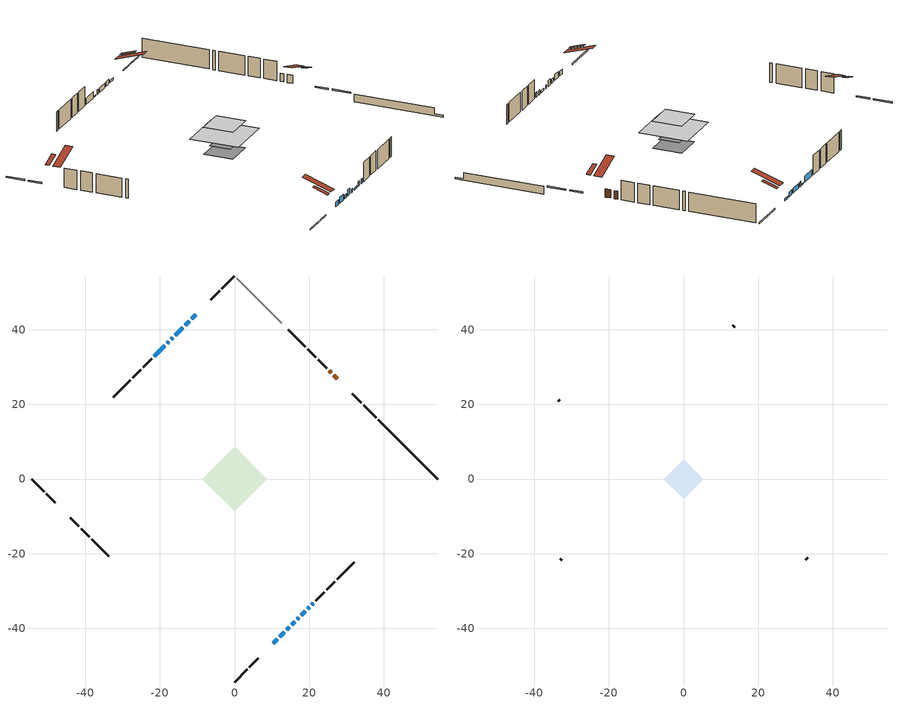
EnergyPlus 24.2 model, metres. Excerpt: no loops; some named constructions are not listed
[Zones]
conditioned space
 floor outside (Floor1 construction): -3.66,0 0,3.66 3.66,0 0,-3.66 z1.31
 floor adiabatic (AdiabaticFloorConstruction): -8.6,0 0,8.6 8.6,0 0,-8.6 z3.75
 floor foundation (Slab1 construction): -5.14,0 0,5.14 5.14,0 0,-5.14 z-0.67
 wall outside (RimJoist1 construction): 0,-54.42 3.36,-51.06 / -54.42,0 -51.06,-3.36 / 0,54.42 -3.36,51.06 / 37.95,16.48 34.59,19.84 z1.31:1.61
 wall outside (RimJoist2 construction): 4.02,-50.4 6.35,-48.07 / -50.4,-4.02 -48.07,-6.35 / -4.02,50.4 -6.35,48.07 / 33.93,20.49 31.6,22.83 z1.31:1.61
 wall outside (AdiabaticWallConstruction 1): 27.57,26.85 26.63,27.79 / 25.97,28.45 25.36,29.06 z1.31:3.34
 wall outside (AdiabaticWallConstruction): 10.37,-44.05 11.44,-42.99 / 19.69,-34.73 20.1,-34.32 / -12.18,42.24 -13.21,41.22 / -13.86,40.56 -15.91,38.51 / -16.57,37.86 -16.96,37.46 z1.31:2.45; 12.09,-42.33 13.39,-41.04 z1.31:2.78; 14.04,-40.38 14.73,-39.7 z1.31:2.25; 15.38,-39.04 16.21,-38.21 z1.31:2.81; 16.86,-37.56 17.23,-37.2 z1.31:2.13; -10.37,44.05 -11.53,42.9 / 17.88,-36.54 19.03,-35.39 z1.31:1.79; -17.62,36.81 -17.98,36.44 z1.31:1.54; 20.76,-33.66 21.16,-33.27 z1.31:2.53; -18.63,35.79 -21.51,32.91 z1.31:2.86
 wall outside (Wall1 construction): 21.81,-32.61 24.12,-30.3 / -44.05,-10.37 -41.74,-12.69 / -22.17,32.26 -24.48,29.94 / 24.71,29.72 22.39,32.03 z1.31:6.19
 wall outside (Wall2 construction): 24.78,-29.64 26.88,-27.55 / -41.08,-13.34 -38.98,-15.44 / -25.13,29.29 -27.23,27.19 / 21.74,32.69 19.64,34.78 z1.31:6.19
 wall outside (Wall3 construction): 27.53,-26.89 32.15,-22.27 / -38.33,-16.1 -33.71,-20.72 / -27.89,26.53 -32.51,21.92 / 18.98,35.44 14.36,40.06 z1.31:6.19
 wall foundation (FoundationWall1 construction): 38.6,15.82,-0.67 38.6,15.82,1.31 52.84,1.58,1.31 52.84,1.58,-0.17 54.42,0,-0.17 54.42,0,-0.67
 wall adiabatic (Wall7 construction): 12.61,41.81 0.66,53.77 z1.31:6.19
 window (WindowConstruction): 10.37,-44.05 11.43,-42.99 z1.31:2.45
 window (WindowConstruction 6): 12.09,-42.33 13.38,-41.04 z1.31:2.78
 window (WindowConstruction 7): 14.04,-40.38 14.72,-39.7 z1.31:2.25
 window (WindowConstruction 8): 15.38,-39.04 16.21,-38.22 z1.31:2.81
 window (WindowConstruction 9): 16.86,-37.56 17.22,-37.2 z1.31:2.12
 window (WindowConstruction 12): -10.37,44.05 -11.53,42.9 z1.31:1.79
 window (WindowConstruction 13): 17.88,-36.54 19.03,-35.39 z1.31:1.79
 window (WindowConstruction 1): 19.69,-34.73 20.1,-34.32 z1.31:2.45
 window (WindowConstruction 2): -12.18,42.24 -13.21,41.22 z1.31:2.45
 window (WindowConstruction 3): -13.86,40.56 -15.91,38.51 z1.31:2.45
 window (WindowConstruction 4): -16.57,37.85 -16.96,37.46 z1.31:2.45
 window (WindowConstruction 10): -17.62,36.8 -17.98,36.44 z1.31:1.54
 window (WindowConstruction 11): 20.76,-33.66 21.15,-33.27 z1.31:2.53
 window (WindowConstruction 5): -18.63,35.79 -21.51,32.91 z1.31:2.86
 door (Door): 27.57,26.85 26.63,27.79 z1.31:3.34
 door (Door 1): 25.97,28.45 25.36,29.06 z1.31:3.34
 ceiling adiabatic (AdiabaticFloorConstruction): 0,-8.6 8.6,0 0,8.6 -8.6,0 z3.75
 roof outside (Roof1 construction): 7.71,-46.71,6.19 5.05,-44.05,7.44 4.34,-44.75,7.44 7.01,-47.41,6.19; -46.71,-7.71,6.19 -44.05,-5.05,7.44 -44.75,-4.34,7.44 -47.41,-7.01,6.19; -7.71,46.71,6.19 -5.05,44.05,7.44 -4.34,44.75,7.44 -7.01,47.41,6.19; 30.24,24.19,6.19 27.57,21.52,7.44 28.27,20.82,7.44 30.94,23.48,6.19
attic - vented
 floor to conditioned space (Floor2 construction Reversed): -5.26,0 0,5.26 5.26,0 0,-5.26 z6.19
 wall outside (Wall6 construction): 32.81,-21.61 33.25,-21.18 / -33.05,-21.37 -32.61,-21.81 / -33.16,21.26 -33.6,20.82 / 13.71,40.71 13.27,41.15 z1.31:6.19
 roof outside (Roof2 construction): 9.72,-44.7,6.19 4.59,-39.58,8.6 3.24,-40.93,8.6 8.37,-46.06,6.19; -44.7,-9.72,6.19 -39.58,-4.59,8.6 -40.93,-3.24,8.6 -46.06,-8.37,6.19; -9.72,44.7,6.19 -4.59,39.58,8.6 -3.24,40.93,8.6 -8.37,46.06,6.19; 28.23,26.19,6.19 23.1,21.07,8.6 24.45,19.72,8.6 29.58,24.84,6.19
[Material] Roughness=Rough; Thermal Absorptance=0.9
Name | Thickness {m} | Conductivity {W/m-K} | Density {kg/m3} | Specific Heat {J/kg-K} | Solar Absorptance | Visible Absorptance
ceiling loosefill ins | 0.169333 | 0.0480833 | 16.02 | 1046.75 | 0.7 | 0.7
ceiling stud and cavity | 0.1397 | 0.151986 | 65.682 | 1177.47 | 0.7 | 0.7
gypsum board | 0.0127 | 0.160291 | 801 | 837.4 | 0.6 | 0.6
[Construction]
Floor2 construction: ceiling loosefill ins, ceiling stud and cavity, gypsum board
[EnergyManagementSystem:ProgramCallingManager]
component_loads_program_calling_manager: EndOfZoneTimestepAfterZoneReporting; component_loads_program
fridge_schedule_program_calling_manager: BeginZoneTimestepAfterInitHeatBalance; fridge_schedule_program
infil_program_calling_manager: BeginZoneTimestepAfterInitHeatBalance; infil_program
natural_vent_program_calling_manager: BeginZoneTimestepAfterInitHeatBalance; natural_vent_program
total_airflows_program_calling_manager: EndOfZoneTimestepAfterZoneReporting; total_airflows_program
total_loads_program_calling_manager: EndOfZoneTimestepAfterZoneReporting; total_loads_program
unit_heater_supply_fan_disaggregate_program_calling_manager: EndOfSystemTimestepBeforeHVACReporting; unit_heater_supply_fan_disaggregate_program
unmet_hours_program_calling_manager: EndOfZoneTimestepBeforeZoneReporting; unmet_hours_program
water_heater_EC_adj_ProgramManager: EndOfSystemTimestepBeforeHVACReporting; water_heater_EC_adj
[EnergyManagementSystem:OutputVariable] Type of Data in Variable=Summed
Name | EMS Variable | Update Frequency | EMS Program or Subroutine | Units
unit heater supply fan disaggregate htg primary | unit_heater_supply_fan_primary_htg | SystemTimestep | unit_heater_supply_fan_disaggregate_program | J
loads_htg_tot_peakload_outvar; loads_htg_tot_annual_outvar; Energy Management System Output Variable 1; Energy Management System Output Variable 45 | loads_htg_tot | ZoneTimestep | total_loads_program | J
loads_clg_tot_peakload_outvar; loads_clg_tot_annual_outvar; Energy Management System Output Variable 2; Energy Management System Output Variable 46 | loads_clg_tot | ZoneTimestep | total_loads_program | J
htg_unmet_hours_annual_outvar; Energy Management System Output Variable 3 | htg_unmet_hours | ZoneTimestep | unmet_hours_program | hr
clg_unmet_hours_annual_outvar; Energy Management System Output Variable 4 | clg_unmet_hours | ZoneTimestep | unmet_hours_program | hr
loads_htg_roofs_annual_outvar; Energy Management System Output Variable 5 | loads_htg_roofs | ZoneTimestep | component_loads_program | J
loads_htg_ceilings_annual_outvar; Energy Management System Output Variable 6 | loads_htg_ceilings | ZoneTimestep | component_loads_program | J
loads_htg_walls_annual_outvar; Energy Management System Output Variable 7 | loads_htg_walls | ZoneTimestep | component_loads_program | J
loads_htg_rim_joists_annual_outvar; Energy Management System Output Variable 8 | loads_htg_rim_joists | ZoneTimestep | component_loads_program | J
loads_htg_foundation_walls_annual_outvar; Energy Management System Output Variable 9 | loads_htg_foundation_walls | ZoneTimestep | component_loads_program | J
loads_htg_doors_annual_outvar; Energy Management System Output Variable 10 | loads_htg_doors | ZoneTimestep | component_loads_program | J
loads_htg_windows_conduction_annual_outvar; Energy Management System Output Variable 11 | loads_htg_windows_conduction | ZoneTimestep | component_loads_program | J
loads_htg_windows_solar_annual_outvar; Energy Management System Output Variable 12 | loads_htg_windows_solar | ZoneTimestep | component_loads_program | J
loads_htg_skylights_conduction_annual_outvar; Energy Management System Output Variable 13 | loads_htg_skylights_conduction | ZoneTimestep | component_loads_program | J
loads_htg_skylights_solar_annual_outvar; Energy Management System Output Variable 14 | loads_htg_skylights_solar | ZoneTimestep | component_loads_program | J
loads_htg_floors_annual_outvar; Energy Management System Output Variable 15 | loads_htg_floors | ZoneTimestep | component_loads_program | J
loads_htg_slabs_annual_outvar; Energy Management System Output Variable 16 | loads_htg_slabs | ZoneTimestep | component_loads_program | J
loads_htg_internal_mass_annual_outvar; Energy Management System Output Variable 17 | loads_htg_internal_mass | ZoneTimestep | component_loads_program | J
loads_htg_infil_annual_outvar; Energy Management System Output Variable 18 | loads_htg_infil | ZoneTimestep | component_loads_program | J
loads_htg_natvent_annual_outvar; Energy Management System Output Variable 19 | loads_htg_natvent | ZoneTimestep | component_loads_program | J
loads_htg_mechvent_annual_outvar; Energy Management System Output Variable 20 | loads_htg_mechvent | ZoneTimestep | component_loads_program | J
loads_htg_whf_annual_outvar; Energy Management System Output Variable 21 | loads_htg_whf | ZoneTimestep | component_loads_program | J
loads_htg_ducts_annual_outvar; Energy Management System Output Variable 22 | loads_htg_ducts | ZoneTimestep | component_loads_program | J
loads_htg_intgains_annual_outvar; Energy Management System Output Variable 23 | loads_htg_intgains | ZoneTimestep | component_loads_program | J
loads_htg_lighting_annual_outvar; Energy Management System Output Variable 24 | loads_htg_lighting | ZoneTimestep | component_loads_program | J
loads_clg_roofs_annual_outvar; Energy Management System Output Variable 25 | loads_clg_roofs | ZoneTimestep | component_loads_program | J
loads_clg_ceilings_annual_outvar; Energy Management System Output Variable 26 | loads_clg_ceilings | ZoneTimestep | component_loads_program | J
loads_clg_walls_annual_outvar; Energy Management System Output Variable 27 | loads_clg_walls | ZoneTimestep | component_loads_program | J
loads_clg_rim_joists_annual_outvar; Energy Management System Output Variable 28 | loads_clg_rim_joists | ZoneTimestep | component_loads_program | J
loads_clg_foundation_walls_annual_outvar; Energy Management System Output Variable 29 | loads_clg_foundation_walls | ZoneTimestep | component_loads_program | J
loads_clg_doors_annual_outvar; Energy Management System Output Variable 30 | loads_clg_doors | ZoneTimestep | component_loads_program | J
loads_clg_windows_conduction_annual_outvar; Energy Management System Output Variable 31 | loads_clg_windows_conduction | ZoneTimestep | component_loads_program | J
loads_clg_windows_solar_annual_outvar; Energy Management System Output Variable 32 | loads_clg_windows_solar | ZoneTimestep | component_loads_program | J
loads_clg_skylights_conduction_annual_outvar; Energy Management System Output Variable 33 | loads_clg_skylights_conduction | ZoneTimestep | component_loads_program | J
loads_clg_skylights_solar_annual_outvar; Energy Management System Output Variable 34 | loads_clg_skylights_solar | ZoneTimestep | component_loads_program | J
loads_clg_floors_annual_outvar; Energy Management System Output Variable 35 | loads_clg_floors | ZoneTimestep | component_loads_program | J
loads_clg_slabs_annual_outvar; Energy Management System Output Variable 36 | loads_clg_slabs | ZoneTimestep | component_loads_program | J
loads_clg_internal_mass_annual_outvar; Energy Management System Output Variable 37 | loads_clg_internal_mass | ZoneTimestep | component_loads_program | J
loads_clg_infil_annual_outvar; Energy Management System Output Variable 38 | loads_clg_infil | ZoneTimestep | component_loads_program | J
loads_clg_natvent_annual_outvar; Energy Management System Output Variable 39 | loads_clg_natvent | ZoneTimestep | component_loads_program | J
loads_clg_mechvent_annual_outvar; Energy Management System Output Variable 40 | loads_clg_mechvent | ZoneTimestep | component_loads_program | J
loads_clg_whf_annual_outvar; Energy Management System Output Variable 41 | loads_clg_whf | ZoneTimestep | component_loads_program | J
loads_clg_ducts_annual_outvar; Energy Management System Output Variable 42 | loads_clg_ducts | ZoneTimestep | component_loads_program | J
loads_clg_intgains_annual_outvar; Energy Management System Output Variable 43 | loads_clg_intgains | ZoneTimestep | component_loads_program | J
loads_clg_lighting_annual_outvar; Energy Management System Output Variable 44 | loads_clg_lighting | ZoneTimestep | component_loads_program | J
[Schedule:Day:Interval]
interior lighting schedule day: No, 01:00, 0.108182, 04:00, 0.0901515, 05:00, 0.0991667, 06:00, 0.162273, 07:00, 0.270455, 08:00, 0.342576, 10:00, 0.369621, 11:00, 0.351591, 12:00, 0.333561, 13:00, 0.324545, 14:00, 0.31553, 15:00, 0.333561, 16:00, 0.369621, 17:00, 0.450758, 18:00, 0.585985, 19:00, 0.775303, 20:00, 0.955606, 21:00, 0.991667, 22:00, 0.712197, 23:00, 0.360606, 24:00, 0.162273
interior lighting schedule day 1: No, 01:00, 0.100909, 04:00, 0.0840909, 05:00, 0.0925, 06:00, 0.151364, 07:00, 0.252273, 08:00, 0.319545, 10:00, 0.344773, 11:00, 0.327955, 12:00, 0.311136, 13:00, 0.302727, 14:00, 0.294318, 15:00, 0.311136, 16:00, 0.344773, 17:00, 0.420455, 18:00, 0.546591, 19:00, 0.723182, 20:00, 0.891364, 21:00, 0.925, 22:00, 0.664318, 23:00, 0.336364, 24:00, 0.151364
interior lighting schedule day 2: No, 01:00, 0.0927273, 04:00, 0.0772727, 05:00, 0.085, 06:00, 0.139091, 07:00, 0.231818, 08:00, 0.293636, 10:00, 0.316818, 11:00, 0.301364, 12:00, 0.285909, 13:00, 0.278182, 14:00, 0.270455, 15:00, 0.285909, 16:00, 0.316818, 17:00, 0.386364, 18:00, 0.502273, 19:00, 0.664545, 20:00, 0.819091, 21:00, 0.85, 22:00, 0.610455, 23:00, 0.309091, 24:00, 0.139091
interior lighting schedule day 3: No, 01:00, 0.0845455, 04:00, 0.0704545, 05:00, 0.0775, 06:00, 0.126818, 07:00, 0.211364, 08:00, 0.267727, 10:00, 0.288864, 11:00, 0.274773, 12:00, 0.260682, 13:00, 0.253636, 14:00, 0.246591, 15:00, 0.260682, 16:00, 0.288864, 17:00, 0.352273, 18:00, 0.457955, 19:00, 0.605909, 20:00, 0.746818, 21:00, 0.775, 22:00, 0.556591, 23:00, 0.281818, 24:00, 0.126818
interior lighting schedule day 4: No, 01:00, 0.0763636, 04:00, 0.0636364, 05:00, 0.07, 06:00, 0.114545, 07:00, 0.190909, 08:00, 0.241818, 10:00, 0.260909, 11:00, 0.248182, 12:00, 0.235455, 13:00, 0.229091, 14:00, 0.222727, 15:00, 0.235455, 16:00, 0.260909, 17:00, 0.318182, 18:00, 0.413636, 19:00, 0.547273, 20:00, 0.674545, 21:00, 0.7, 22:00, 0.502727, 23:00, 0.254545, 24:00, 0.114545
interior lighting schedule day 5: No, 01:00, 0.0727273, 04:00, 0.0606061, 05:00, 0.0666667, 06:00, 0.109091, 07:00, 0.181818, 08:00, 0.230303, 10:00, 0.248485, 11:00, 0.236364, 12:00, 0.224242, 13:00, 0.218182, 14:00, 0.212121, 15:00, 0.224242, 16:00, 0.248485, 17:00, 0.30303, 18:00, 0.393939, 19:00, 0.521212, 20:00, 0.642424, 21:00, 0.666667, 22:00, 0.478788, 23:00, 0.242424, 24:00, 0.109091
interior lighting schedule day 6: No, 01:00, 0.0745455, 04:00, 0.0621212, 05:00, 0.0683333, 06:00, 0.111818, 07:00, 0.186364, 08:00, 0.236061, 10:00, 0.254697, 11:00, 0.242273, 12:00, 0.229848, 13:00, 0.223636, 14:00, 0.217424, 15:00, 0.229848, 16:00, 0.254697, 17:00, 0.310606, 18:00, 0.403788, 19:00, 0.534242, 20:00, 0.658485, 21:00, 0.683333, 22:00, 0.490758, 23:00, 0.248485, 24:00, 0.111818
interior lighting schedule day 7: No, 01:00, 0.08, 04:00, 0.0666667, 05:00, 0.0733333, 06:00, 0.12, 07:00, 0.2, 08:00, 0.253333, 10:00, 0.273333, 11:00, 0.26, 12:00, 0.246667, 13:00, 0.24, 14:00, 0.233333, 15:00, 0.246667, 16:00, 0.273333, 17:00, 0.333333, 18:00, 0.433333, 19:00, 0.573333, 20:00, 0.706667, 21:00, 0.733333, 22:00, 0.526667, 23:00, 0.266667, 24:00, 0.12
interior lighting schedule day 8: No, 01:00, 0.0890909, 04:00, 0.0742424, 05:00, 0.0816667, 06:00, 0.133636, 07:00, 0.222727, 08:00, 0.282121, 10:00, 0.304394, 11:00, 0.289545, 12:00, 0.274697, 13:00, 0.267273, 14:00, 0.259848, 15:00, 0.274697, 16:00, 0.304394, 17:00, 0.371212, 18:00, 0.482576, 19:00, 0.638485, 20:00, 0.78697, 21:00, 0.816667, 22:00, 0.586515, 23:00, 0.29697, 24:00, 0.133636
interior lighting schedule day 9: No, 01:00, 0.0972727, 04:00, 0.0810606, 05:00, 0.0891667, 06:00, 0.145909, 07:00, 0.243182, 08:00, 0.30803, 10:00, 0.332348, 11:00, 0.316136, 12:00, 0.299924, 13:00, 0.291818, 14:00, 0.283712, 15:00, 0.299924, 16:00, 0.332348, 17:00, 0.405303, 18:00, 0.526894, 19:00, 0.697121, 20:00, 0.859242, 21:00, 0.891667, 22:00, 0.640379, 23:00, 0.324242, 24:00, 0.145909
interior lighting schedule day 10: No, 01:00, 0.105455, 04:00, 0.0878788, 05:00, 0.0966667, 06:00, 0.158182, 07:00, 0.263636, 08:00, 0.333939, 10:00, 0.360303, 11:00, 0.342727, 12:00, 0.325152, 13:00, 0.316364, 14:00, 0.307576, 15:00, 0.325152, 16:00, 0.360303, 17:00, 0.439394, 18:00, 0.571212, 19:00, 0.755758, 20:00, 0.931515, 21:00, 0.966667, 22:00, 0.694242, 23:00, 0.351515, 24:00, 0.158182
interior lighting schedule day 11: No, 01:00, 0.109091, 04:00, 0.0909091, 05:00, 0.1, 06:00, 0.163636, 07:00, 0.272727, 08:00, 0.345455, 10:00, 0.372727, 11:00, 0.354545, 12:00, 0.336364, 13:00, 0.327273, 14:00, 0.318182, 15:00, 0.336364, 16:00, 0.372727, 17:00, 0.454545, 18:00, 0.590909, 19:00, 0.781818, 20:00, 0.963636, 21:00, 1, 22:00, 0.718182, 23:00, 0.363636, 24:00, 0.163636
interior lighting schedule default day; occupants schedule default day; clothes dryer schedule default day; cooking range schedule default day; mech vent bath fan 0 schedule default day; mech vent bath fan 1 schedule default day; mech vent range fan 0 schedule default day; misc plug loads schedule default day; general water use schedule default day; heating setpoint default day; cooling setpoint default day; clothes dryer exhaust 0 schedule default day; cooling season schedule day; cooling season schedule day 2; cooling season schedule default day; exterior lighting schedule default day; natural vent schedule default day: No, 24:00, 0
occupants schedule day: No, 05:00, 0.426829, 06:00, 0.719512, 07:00, 1, 08:00, 0.670732, 09:00, 0.329268, 14:00, 0.170732, 15:00, 0.231707, 16:00, 0.329268, 17:00, 0.5, 18:00, 0.670732, 19:00, 0.829268, 21:00, 1, 22:00, 0.853659, 23:00, 0.646341, 24:00, 0.426829
clothes dryer schedule day; clothes dryer exhaust 0 schedule day: No, 01:00, 0.123457, 02:00, 0.0740741, 03:00, 0.0493827, 04:00, 0.0246914, 05:00, 0.0493827, 06:00, 0.0740741, 07:00, 0.197531, 08:00, 0.395062, 09:00, 0.592593, 10:00, 0.839506, 11:00, 0.962963, 12:00, 1, 13:00, 0.91358, 14:00, 0.82716, 15:00, 0.716049, 16:00, 0.753086, 17:00, 0.679012, 18:00, 0.666667, 20:00, 0.62963, 21:00, 0.641975, 22:00, 0.666667, 23:00, 0.54321, 24:00, 0.296296
cooking range schedule day: No, 05:00, 0.0597015, 06:00, 0.11194, 07:00, 0.171642, 08:00, 0.291045, 11:00, 0.343284, 12:00, 0.402985, 13:00, 0.462687, 14:00, 0.343284, 15:00, 0.291045, 16:00, 0.402985, 17:00, 0.567164, 18:00, 1, 19:00, 0.850746, 20:00, 0.432836, 21:00, 0.291045, 22:00, 0.231343, 23:00, 0.171642, 24:00, 0.11194
mech vent bath fan 0 schedule day; mech vent bath fan 1 schedule day: No, 07:00, 0, 08:00, 1, 09:00, 0.2, 24:00, 0
mech vent range fan 0 schedule day: No, 18:00, 0, 19:00, 1, 20:00, 0.2, 24:00, 0
misc plug loads schedule day: No, 06:00, 0.705882, 07:00, 0.745098, 08:00, 0.803922, 15:00, 0.823529, 16:00, 0.862745, 17:00, 0.921569, 18:00, 0.980392, 19:00, 1, 20:00, 0.980392, 21:00, 0.941176, 22:00, 0.862745, 23:00, 0.784314, 24:00, 0.72549
general water use schedule day: No, 01:00, 0.315068, 03:00, 0.287671, 04:00, 0.342466, 05:00, 0.369863, 06:00, 0.520548, 07:00, 0.60274, 08:00, 0.534247, 10:00, 0.506849, 11:00, 0.465753, 14:00, 0.479452, 15:00, 0.534247, 16:00, 0.589041, 17:00, 0.69863, 18:00, 0.876712, 19:00, 0.890411, 20:00, 0.986301, 21:00, 1, 22:00, 0.863014, 23:00, 0.616438, 24:00, 0.465753
heating setpoint day: No, 07:00, 18, 23:00, 21, 24:00, 18
cooling setpoint day: No, 24:00, 25
cooling season schedule day 1: No, 24:00, 1
exterior lighting schedule day: No, 01:00, 0.566667, 03:00, 0.524167, 05:00, 0.495833, 06:00, 0.5525, 07:00, 0.623333, 08:00, 0.580833, 09:00, 0.439167, 10:00, 0.354167, 12:00, 0.34, 13:00, 0.354167, 14:00, 0.396667, 15:00, 0.425, 16:00, 0.495833, 17:00, 0.623333, 18:00, 0.793333, 19:00, 0.906667, 20:00, 0.963333, 21:00, 0.991667, 22:00, 0.920833, 23:00, 0.793333, 24:00, 0.665833
exterior lighting schedule day 1: No, 01:00, 0.528571, 03:00, 0.488929, 05:00, 0.4625, 06:00, 0.515357, 07:00, 0.581429, 08:00, 0.541786, 09:00, 0.409643, 10:00, 0.330357, 12:00, 0.317143, 13:00, 0.330357, 14:00, 0.37, 15:00, 0.396429, 16:00, 0.4625, 17:00, 0.581429, 18:00, 0.74, 19:00, 0.845714, 20:00, 0.898571, 21:00, 0.925, 22:00, 0.858929, 23:00, 0.74, 24:00, 0.621071
exterior lighting schedule day 10: No, 01:00, 0.552381, 03:00, 0.510952, 05:00, 0.483333, 06:00, 0.538571, 07:00, 0.607619, 08:00, 0.56619, 09:00, 0.428095, 10:00, 0.345238, 12:00, 0.331429, 13:00, 0.345238, 14:00, 0.386667, 15:00, 0.414286, 16:00, 0.483333, 17:00, 0.607619, 18:00, 0.773333, 19:00, 0.88381, 20:00, 0.939048, 21:00, 0.966667, 22:00, 0.897619, 23:00, 0.773333, 24:00, 0.649048
exterior lighting schedule day 11: No, 01:00, 0.571429, 03:00, 0.528571, 05:00, 0.5, 06:00, 0.557143, 07:00, 0.628571, 08:00, 0.585714, 09:00, 0.442857, 10:00, 0.357143, 12:00, 0.342857, 13:00, 0.357143, 14:00, 0.4, 15:00, 0.428571, 16:00, 0.5, 17:00, 0.628571, 18:00, 0.8, 19:00, 0.914286, 20:00, 0.971429, 21:00, 1, 22:00, 0.928571, 23:00, 0.8, 24:00, 0.671429
exterior lighting schedule day 2: No, 01:00, 0.485714, 03:00, 0.449286, 05:00, 0.425, 06:00, 0.473571, 07:00, 0.534286, 08:00, 0.497857, 09:00, 0.376429, 10:00, 0.303571, 12:00, 0.291429, 13:00, 0.303571, 14:00, 0.34, 15:00, 0.364286, 16:00, 0.425, 17:00, 0.534286, 18:00, 0.68, 19:00, 0.777143, 20:00, 0.825714, 21:00, 0.85, 22:00, 0.789286, 23:00, 0.68, 24:00, 0.570714
exterior lighting schedule day 3: No, 01:00, 0.442857, 03:00, 0.409643, 05:00, 0.3875, 06:00, 0.431786, 07:00, 0.487143, 08:00, 0.453929, 09:00, 0.343214, 10:00, 0.276786, 12:00, 0.265714, 13:00, 0.276786, 14:00, 0.31, 15:00, 0.332143, 16:00, 0.3875, 17:00, 0.487143, 18:00, 0.62, 19:00, 0.708571, 20:00, 0.752857, 21:00, 0.775, 22:00, 0.719643, 23:00, 0.62, 24:00, 0.520357
exterior lighting schedule day 4: No, 01:00, 0.4, 03:00, 0.37, 05:00, 0.35, 06:00, 0.39, 07:00, 0.44, 08:00, 0.41, 09:00, 0.31, 10:00, 0.25, 12:00, 0.24, 13:00, 0.25, 14:00, 0.28, 15:00, 0.3, 16:00, 0.35, 17:00, 0.44, 18:00, 0.56, 19:00, 0.64, 20:00, 0.68, 21:00, 0.7, 22:00, 0.65, 23:00, 0.56, 24:00, 0.47
exterior lighting schedule day 5: No, 01:00, 0.380952, 03:00, 0.352381, 05:00, 0.333333, 06:00, 0.371429, 07:00, 0.419048, 08:00, 0.390476, 09:00, 0.295238, 10:00, 0.238095, 12:00, 0.228571, 13:00, 0.238095, 14:00, 0.266667, 15:00, 0.285714, 16:00, 0.333333, 17:00, 0.419048, 18:00, 0.533333, 19:00, 0.609524, 20:00, 0.647619, 21:00, 0.666667, 22:00, 0.619048, 23:00, 0.533333, 24:00, 0.447619
exterior lighting schedule day 6: No, 01:00, 0.390476, 03:00, 0.36119, 05:00, 0.341667, 06:00, 0.380714, 07:00, 0.429524, 08:00, 0.400238, 09:00, 0.302619, 10:00, 0.244048, 12:00, 0.234286, 13:00, 0.244048, 14:00, 0.273333, 15:00, 0.292857, 16:00, 0.341667, 17:00, 0.429524, 18:00, 0.546667, 19:00, 0.624762, 20:00, 0.66381, 21:00, 0.683333, 22:00, 0.634524, 23:00, 0.546667, 24:00, 0.45881
exterior lighting schedule day 7: No, 01:00, 0.419048, 03:00, 0.387619, 05:00, 0.366667, 06:00, 0.408571, 07:00, 0.460952, 08:00, 0.429524, 09:00, 0.324762, 10:00, 0.261905, 12:00, 0.251429, 13:00, 0.261905, 14:00, 0.293333, 15:00, 0.314286, 16:00, 0.366667, 17:00, 0.460952, 18:00, 0.586667, 19:00, 0.670476, 20:00, 0.712381, 21:00, 0.733333, 22:00, 0.680952, 23:00, 0.586667, 24:00, 0.492381
exterior lighting schedule day 8: No, 01:00, 0.466667, 03:00, 0.431667, 05:00, 0.408333, 06:00, 0.455, 07:00, 0.513333, 08:00, 0.478333, 09:00, 0.361667, 10:00, 0.291667, 12:00, 0.28, 13:00, 0.291667, 14:00, 0.326667, 15:00, 0.35, 16:00, 0.408333, 17:00, 0.513333, 18:00, 0.653333, 19:00, 0.746667, 20:00, 0.793333, 21:00, 0.816667, 22:00, 0.758333, 23:00, 0.653333, 24:00, 0.548333
exterior lighting schedule day 9: No, 01:00, 0.509524, 03:00, 0.47131, 05:00, 0.445833, 06:00, 0.496786, 07:00, 0.560476, 08:00, 0.522262, 09:00, 0.394881, 10:00, 0.318452, 12:00, 0.305714, 13:00, 0.318452, 14:00, 0.356667, 15:00, 0.382143, 16:00, 0.445833, 17:00, 0.560476, 18:00, 0.713333, 19:00, 0.815238, 20:00, 0.86619, 21:00, 0.891667, 22:00, 0.827976, 23:00, 0.713333, 24:00, 0.59869
[Schedule:Week:Daily]
heating setpoint Week Rule - Jan1-Dec31: heating setpoint day, heating setpoint day, heating setpoint day, heating setpoint day, heating setpoint day, heating setpoint day, heating setpoint day, heating setpoint default day, heating setpoint default day, heating setpoint default day, heating setpoint default day, heating setpoint default day
cooling setpoint Week Rule - Jan1-Dec31: cooling setpoint day, cooling setpoint day, cooling setpoint day, cooling setpoint day, cooling setpoint day, cooling setpoint day, cooling setpoint day, cooling setpoint default day, cooling setpoint default day, cooling setpoint default day, cooling setpoint default day, cooling setpoint default day
clothes dryer exhaust 0 schedule Week Rule - Jan1-Dec31: clothes dryer exhaust 0 schedule day, clothes dryer exhaust 0 schedule day, clothes dryer exhaust 0 schedule day, clothes dryer exhaust 0 schedule day, clothes dryer exhaust 0 schedule day, clothes dryer exhaust 0 schedule day, clothes dryer exhaust 0 schedule day, clothes dryer exhaust 0 schedule default day, clothes dryer exhaust 0 schedule default day, clothes dryer exhaust 0 schedule default day, clothes dryer exhaust 0 schedule default day, clothes dryer exhaust 0 schedule default day
cooling season schedule Week Rule - Jan1-May26: cooling season schedule day, cooling season schedule day, cooling season schedule day, cooling season schedule day, cooling season schedule day, cooling season schedule day, cooling season schedule day, cooling season schedule default day, cooling season schedule default day, cooling season schedule default day, cooling season schedule default day, cooling season schedule default day
cooling season schedule Week Rule - May27-Jun2: cooling season schedule day, cooling season schedule day, cooling season schedule day, cooling season schedule day, cooling season schedule day, cooling season schedule day 1, cooling season schedule day 1, cooling season schedule default day, cooling season schedule default day, cooling season schedule default day, cooling season schedule default day, cooling season schedule default day
cooling season schedule Week Rule - Jun3-Sep29: cooling season schedule day 1, cooling season schedule day 1, cooling season schedule day 1, cooling season schedule day 1, cooling season schedule day 1, cooling season schedule day 1, cooling season schedule day 1, cooling season schedule default day, cooling season schedule default day, cooling season schedule default day, cooling season schedule default day, cooling season schedule default day
cooling season schedule Week Rule - Sep30-Oct6: cooling season schedule day 1, cooling season schedule day 2, cooling season schedule day 2, cooling season schedule day 2, cooling season schedule day 2, cooling season schedule day 2, cooling season schedule day 2, cooling season schedule default day, cooling season schedule default day, cooling season schedule default day, cooling season schedule default day, cooling season schedule default day
cooling season schedule Week Rule - Oct7-Dec31: cooling season schedule day 2, cooling season schedule day 2, cooling season schedule day 2, cooling season schedule day 2, cooling season schedule day 2, cooling season schedule day 2, cooling season schedule day 2, cooling season schedule default day, cooling season schedule default day, cooling season schedule default day, cooling season schedule default day, cooling season schedule default day
exterior lighting schedule Week Rule - Feb25-Mar3: exterior lighting schedule day 1, exterior lighting schedule day 1, exterior lighting schedule day 1, exterior lighting schedule day 1, exterior lighting schedule day 2, exterior lighting schedule day 2, exterior lighting schedule day 2, exterior lighting schedule default day, exterior lighting schedule default day, exterior lighting schedule default day, exterior lighting schedule default day, exterior lighting schedule default day
exterior lighting schedule Week Rule - Mar4-Mar31: exterior lighting schedule day 2, exterior lighting schedule day 2, exterior lighting schedule day 2, exterior lighting schedule day 2, exterior lighting schedule day 2, exterior lighting schedule day 2, exterior lighting schedule day 2, exterior lighting schedule default day, exterior lighting schedule default day, exterior lighting schedule default day, exterior lighting schedule default day, exterior lighting schedule default day
exterior lighting schedule Week Rule - Apr1-Apr28: exterior lighting schedule day 3, exterior lighting schedule day 3, exterior lighting schedule day 3, exterior lighting schedule day 3, exterior lighting schedule day 3, exterior lighting schedule day 3, exterior lighting schedule day 3, exterior lighting schedule default day, exterior lighting schedule default day, exterior lighting schedule default day, exterior lighting schedule default day, exterior lighting schedule default day
exterior lighting schedule Week Rule - Apr29-May5: exterior lighting schedule day 3, exterior lighting schedule day 3, exterior lighting schedule day 4, exterior lighting schedule day 4, exterior lighting schedule day 4, exterior lighting schedule day 4, exterior lighting schedule day 4, exterior lighting schedule default day, exterior lighting schedule default day, exterior lighting schedule default day, exterior lighting schedule default day, exterior lighting schedule default day
exterior lighting schedule Week Rule - May6-May26: exterior lighting schedule day 4, exterior lighting schedule day 4, exterior lighting schedule day 4, exterior lighting schedule day 4, exterior lighting schedule day 4, exterior lighting schedule day 4, exterior lighting schedule day 4, exterior lighting schedule default day, exterior lighting schedule default day, exterior lighting schedule default day, exterior lighting schedule default day, exterior lighting schedule default day
exterior lighting schedule Week Rule - May27-Jun2: exterior lighting schedule day 4, exterior lighting schedule day 4, exterior lighting schedule day 4, exterior lighting schedule day 4, exterior lighting schedule day 4, exterior lighting schedule day 5, exterior lighting schedule day 5, exterior lighting schedule default day, exterior lighting schedule default day, exterior lighting schedule default day, exterior lighting schedule default day, exterior lighting schedule default day
exterior lighting schedule Week Rule - Jun3-Jun30: exterior lighting schedule day 5, exterior lighting schedule day 5, exterior lighting schedule day 5, exterior lighting schedule day 5, exterior lighting schedule day 5, exterior lighting schedule day 5, exterior lighting schedule day 5, exterior lighting schedule default day, exterior lighting schedule default day, exterior lighting schedule default day, exterior lighting schedule default day, exterior lighting schedule default day
exterior lighting schedule Week Rule - Jul1-Jul28: exterior lighting schedule day 6, exterior lighting schedule day 6, exterior lighting schedule day 6, exterior lighting schedule day 6, exterior lighting schedule day 6, exterior lighting schedule day 6, exterior lighting schedule day 6, exterior lighting schedule default day, exterior lighting schedule default day, exterior lighting schedule default day, exterior lighting schedule default day, exterior lighting schedule default day
exterior lighting schedule Week Rule - Jul29-Aug4: exterior lighting schedule day 6, exterior lighting schedule day 6, exterior lighting schedule day 6, exterior lighting schedule day 7, exterior lighting schedule day 7, exterior lighting schedule day 7, exterior lighting schedule day 7, exterior lighting schedule default day, exterior lighting schedule default day, exterior lighting schedule default day, exterior lighting schedule default day, exterior lighting schedule default day
exterior lighting schedule Week Rule - Aug5-Aug25: exterior lighting schedule day 7, exterior lighting schedule day 7, exterior lighting schedule day 7, exterior lighting schedule day 7, exterior lighting schedule day 7, exterior lighting schedule day 7, exterior lighting schedule day 7, exterior lighting schedule default day, exterior lighting schedule default day, exterior lighting schedule default day, exterior lighting schedule default day, exterior lighting schedule default day
exterior lighting schedule Week Rule - Aug26-Sep1: exterior lighting schedule day 7, exterior lighting schedule day 7, exterior lighting schedule day 7, exterior lighting schedule day 7, exterior lighting schedule day 7, exterior lighting schedule day 7, exterior lighting schedule day 8, exterior lighting schedule default day, exterior lighting schedule default day, exterior lighting schedule default day, exterior lighting schedule default day, exterior lighting schedule default day
exterior lighting schedule Week Rule - Sep2-Sep29: exterior lighting schedule day 8, exterior lighting schedule day 8, exterior lighting schedule day 8, exterior lighting schedule day 8, exterior lighting schedule day 8, exterior lighting schedule day 8, exterior lighting schedule day 8, exterior lighting schedule default day, exterior lighting schedule default day, exterior lighting schedule default day, exterior lighting schedule default day, exterior lighting schedule default day
exterior lighting schedule Week Rule - Sep30-Oct6: exterior lighting schedule day 8, exterior lighting schedule day 9, exterior lighting schedule day 9, exterior lighting schedule day 9, exterior lighting schedule day 9, exterior lighting schedule day 9, exterior lighting schedule day 9, exterior lighting schedule default day, exterior lighting schedule default day, exterior lighting schedule default day, exterior lighting schedule default day, exterior lighting schedule default day
exterior lighting schedule Week Rule - Oct7-Oct27: exterior lighting schedule day 9, exterior lighting schedule day 9, exterior lighting schedule day 9, exterior lighting schedule day 9, exterior lighting schedule day 9, exterior lighting schedule day 9, exterior lighting schedule day 9, exterior lighting schedule default day, exterior lighting schedule default day, exterior lighting schedule default day, exterior lighting schedule default day, exterior lighting schedule default day
exterior lighting schedule Week Rule - Oct28-Nov3: exterior lighting schedule day 9, exterior lighting schedule day 9, exterior lighting schedule day 9, exterior lighting schedule day 9, exterior lighting schedule day 10, exterior lighting schedule day 10, exterior lighting schedule day 10, exterior lighting schedule default day, exterior lighting schedule default day, exterior lighting schedule default day, exterior lighting schedule default day, exterior lighting schedule default day
exterior lighting schedule Week Rule - Nov4-Nov24: exterior lighting schedule day 10, exterior lighting schedule day 10, exterior lighting schedule day 10, exterior lighting schedule day 10, exterior lighting schedule day 10, exterior lighting schedule day 10, exterior lighting schedule day 10, exterior lighting schedule default day, exterior lighting schedule default day, exterior lighting schedule default day, exterior lighting schedule default day, exterior lighting schedule default day
exterior lighting schedule Week Rule - Nov25-Dec1: exterior lighting schedule day 10, exterior lighting schedule day 10, exterior lighting schedule day 10, exterior lighting schedule day 10, exterior lighting schedule day 10, exterior lighting schedule day 10, exterior lighting schedule day 11, exterior lighting schedule default day, exterior lighting schedule default day, exterior lighting schedule default day, exterior lighting schedule default day, exterior lighting schedule default day
exterior lighting schedule Week Rule - Dec2-Dec31: exterior lighting schedule day 11, exterior lighting schedule day 11, exterior lighting schedule day 11, exterior lighting schedule day 11, exterior lighting schedule day 11, exterior lighting schedule day 11, exterior lighting schedule day 11, exterior lighting schedule default day, exterior lighting schedule default day, exterior lighting schedule default day, exterior lighting schedule default day, exterior lighting schedule default day
natural vent schedule Week Rule - Jan1-Dec31: natural vent schedule default day, natural vent schedule default day, natural vent schedule default day, natural vent schedule default day, natural vent schedule default day, natural vent schedule default day, natural vent schedule default day, natural vent schedule default day, natural vent schedule default day, natural vent schedule default day, natural vent schedule default day, natural vent schedule default day
[Schedule:Year]
heating setpoint: heating setpoint Week Rule - Jan1-Dec31, 1, 1, 12, 31
cooling setpoint: cooling setpoint Week Rule - Jan1-Dec31, 1, 1, 12, 31
clothes dryer exhaust 0 schedule: clothes dryer exhaust 0 schedule Week Rule - Jan1-Dec31, 1, 1, 12, 31
cooling season schedule: cooling season schedule Week Rule - Jan1-May26, 1, 1, 5, 26, cooling season schedule Week Rule - May27-Jun2, 5, 27, 6, 2, cooling season schedule Week Rule - Jun3-Sep29, 6, 3, 9, 29, cooling season schedule Week Rule - Sep30-Oct6, 9, 30, 10, 6, cooling season schedule Week Rule - Oct7-Dec31, 10, 7, 12, 31
natural vent schedule: natural vent schedule Week Rule - Jan1-Dec31, 1, 1, 12, 31
